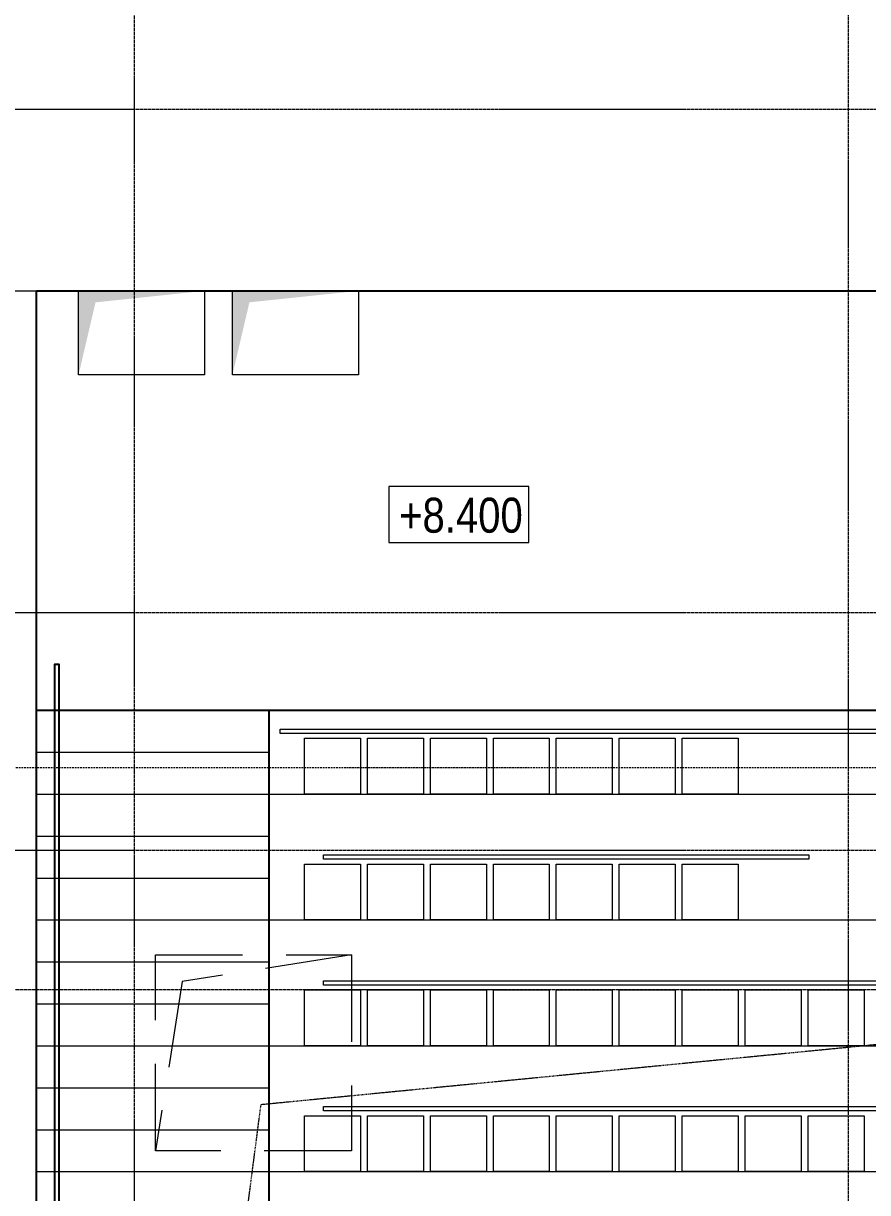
# Model space of a CAD drawing. Header units: millimetres. Extents: x -231292 to 573618, y -153144 to 564035.
# Drawn here: x -194069 to -188035, y 235945 to 244309 of the extents above; entities that cross this region are included whole.
import ezdxf
from ezdxf.enums import TextEntityAlignment as Align

# ---------------------------------------------------------------- set-up
doc = ezdxf.new("R2010")
doc.units = ezdxf.units.MM
for name, pattern in [('CENTER2', [28.575, 19.05, -3.175, 3.175, -3.175]), ('DASHED', [19.05, 12.7, -6.35]), ('HIDDEN', [9.525, 6.35, -3.175])]:
    doc.linetypes.add(name, pattern=pattern)
doc.layers.get('0').update_dxf_attribs({"color": 250})
doc.layers.add('АР_Делит', color=250, linetype='Continuous', lineweight=0, plot=False)
for name, color, linetype, lineweight in [('АР_Мебель', 250, 'Continuous', 5), ('АР_Отметка', 7, 'Continuous', 13), ('АР_Разрезы марка', 250, 'Continuous', 13), ('АР_Стены ЖБ', 250, 'Continuous', 35), ('ЛК_Открытая', 250, 'Continuous', 5), ('ОВ_Классы', 250, 'Continuous', 0), ('ОВ_Шахты_блок 4.1', 250, 'Continuous', 5), ('РД_Ограждения', 250, 'Continuous', 5), ('РД_Оси_100', 250, 'Continuous', 0)]:
    doc.layers.add(name, color=color, linetype=linetype, lineweight=lineweight)
doc.styles.add('Arial_Narrow_08', font='ARIALN.TTF', dxfattribs={"width": 0.8})
doc.styles.add('style1', font='ARIALN.TTF')

# ---------------------------------------------------------------- blocks, each defined once
blk = doc.blocks.new('СОШ_2200_АР_ОСИ_М100_28.05.24')
at = {"layer": 'АР_Делит', "linetype": 'CENTER2'}
for p, q in [((-5954.958, 87200), (47367.08, 87200)), ((-5954.958, 83200), (47367.08, 83200))]:
    blk.add_line(p, q, dxfattribs=at)
at = {"layer": 'РД_Оси_100', "linetype": 'CENTER2'}
for p, q in [((-5954.958, 88500), (119910, 88500)), ((-5954.958, 84900), (119910, 84900)), ((119910, 82200), (-5954.958, 82200))]:
    blk.add_line(p, q, dxfattribs=at)
for points in [[(28500, -6155), (28500, 139938.679)], [(33600, 139938.679), (33600, -6155)]]:
    blk.add_lwpolyline(points, dxfattribs=at)
blk = doc.blocks.new('Отметка_план')
at = {"color": 7}
blk.add_lwpolyline([(0, 0), (10, 0), (10, 4), (0, 4)], close=True, dxfattribs=at)
at = {"style": 'Arial_Narrow_08', "width": 0.8}
blk.add_attdef('OTMG', text='', height=2.5, dxfattribs=at).set_placement((9.062, 0.702), align=Align.RIGHT)
blk = doc.blocks.new('otv')
at = {"linetype": 'Continuous'}
blk.add_lwpolyline([(0, -1), (0, 0), (1, 0), (1, -1)], close=True, dxfattribs=at)
blk.add_solid([(0, -1), (0, 0), (0.1346, -0.1366), (1, 0)], dxfattribs=at)
blk = doc.blocks.new('otv пунктир')
at = {"linetype": 'HIDDEN', "ltscale": 0.07}
blk.add_lwpolyline([(0, 0), (0, 1), (1, 1), (1, 0)], close=True, dxfattribs=at)
blk.add_lwpolyline([(0, 1), (0.1346, 0.1366), (1, 0)], dxfattribs=at)

msp = doc.modelspace()

# ---------------------------------------------------------------- linework, layer by layer
for points in [[(-193974.956, 242395.168), (-176274.956, 242395.168), (-176274.956, 223770.168), (-193974.956, 223770.168)], [(-176374.956, 230695.168), (-193974.956, 230695.168), (-193974.956, 239395.168), (-176374.956, 239395.168)], [(-192314.956, 230695.168), (-193974.956, 230695.168), (-193974.956, 239395.168), (-192314.956, 239395.168)]]:
    msp.add_lwpolyline(points, close=True)
at = {"layer": 'АР_Мебель'}
for points in [[(-192059.956, 239195.168), (-191659.956, 239195.168), (-191659.956, 238795.168), (-192059.956, 238795.168)], [(-191609.956, 239195.168), (-191209.956, 239195.168), (-191209.956, 238795.168), (-191609.956, 238795.168)], [(-191159.956, 239195.168), (-190759.956, 239195.168), (-190759.956, 238795.168), (-191159.956, 238795.168)], [(-190709.956, 239195.168), (-190309.956, 239195.168), (-190309.956, 238795.168), (-190709.956, 238795.168)], [(-190259.956, 239195.168), (-189859.956, 239195.168), (-189859.956, 238795.168), (-190259.956, 238795.168)], [(-189809.956, 239195.168), (-189409.956, 239195.168), (-189409.956, 238795.168), (-189809.956, 238795.168)], [(-189359.956, 239195.168), (-188959.956, 239195.168), (-188959.956, 238795.168), (-189359.956, 238795.168)], [(-192059.956, 238295.168), (-191659.956, 238295.168), (-191659.956, 237895.168), (-192059.956, 237895.168)], [(-191609.956, 238295.168), (-191209.956, 238295.168), (-191209.956, 237895.168), (-191609.956, 237895.168)], [(-191159.956, 238295.168), (-190759.956, 238295.168), (-190759.956, 237895.168), (-191159.956, 237895.168)], [(-190709.956, 238295.168), (-190309.956, 238295.168), (-190309.956, 237895.168), (-190709.956, 237895.168)], [(-190259.956, 238295.168), (-189859.956, 238295.168), (-189859.956, 237895.168), (-190259.956, 237895.168)], [(-189809.956, 238295.168), (-189409.956, 238295.168), (-189409.956, 237895.168), (-189809.956, 237895.168)], [(-189359.956, 238295.168), (-188959.956, 238295.168), (-188959.956, 237895.168), (-189359.956, 237895.168)], [(-192059.956, 237395.168), (-191659.956, 237395.168), (-191659.956, 236995.168), (-192059.956, 236995.168)], [(-191609.956, 237395.168), (-191209.956, 237395.168), (-191209.956, 236995.168), (-191609.956, 236995.168)], [(-191159.956, 237395.168), (-190759.956, 237395.168), (-190759.956, 236995.168), (-191159.956, 236995.168)], [(-190709.956, 237395.168), (-190309.956, 237395.168), (-190309.956, 236995.168), (-190709.956, 236995.168)], [(-190259.956, 237395.168), (-189859.956, 237395.168), (-189859.956, 236995.168), (-190259.956, 236995.168)], [(-189809.956, 237395.168), (-189409.956, 237395.168), (-189409.956, 236995.168), (-189809.956, 236995.168)], [(-189359.956, 237395.168), (-188959.956, 237395.168), (-188959.956, 236995.168), (-189359.956, 236995.168)], [(-188909.956, 237395.168), (-188509.956, 237395.168), (-188509.956, 236995.168), (-188909.956, 236995.168)], [(-188459.956, 237395.168), (-188059.956, 237395.168), (-188059.956, 236995.168), (-188459.956, 236995.168)], [(-192059.956, 236495.168), (-191659.956, 236495.168), (-191659.956, 236095.168), (-192059.956, 236095.168)], [(-191609.956, 236495.168), (-191209.956, 236495.168), (-191209.956, 236095.168), (-191609.956, 236095.168)], [(-191159.956, 236495.168), (-190759.956, 236495.168), (-190759.956, 236095.168), (-191159.956, 236095.168)], [(-190709.956, 236495.168), (-190309.956, 236495.168), (-190309.956, 236095.168), (-190709.956, 236095.168)], [(-190259.956, 236495.168), (-189859.956, 236495.168), (-189859.956, 236095.168), (-190259.956, 236095.168)], [(-189809.956, 236495.168), (-189409.956, 236495.168), (-189409.956, 236095.168), (-189809.956, 236095.168)], [(-189359.956, 236495.168), (-188959.956, 236495.168), (-188959.956, 236095.168), (-189359.956, 236095.168)], [(-188909.956, 236495.168), (-188509.956, 236495.168), (-188509.956, 236095.168), (-188909.956, 236095.168)], [(-188459.956, 236495.168), (-188059.956, 236495.168), (-188059.956, 236095.168), (-188459.956, 236095.168)]]:
    msp.add_lwpolyline(points, close=True, dxfattribs=at)
at = {"layer": 'АР_Разрезы марка', "linetype": 'DASHED', "lineweight": 0}
msp.add_line((-103430.135, 238984.637), (-224293.848, 238984.637), dxfattribs=at)
at = {"layer": 'АР_Стены ЖБ', "linetype": 'HIDDEN', "lineweight": 0}
msp.add_lwpolyline([(-176284.955, 238145.168), (-192373.279, 236573.331), (-193974.956, 224270.168)], dxfattribs=at)
at = {"layer": 'ЛК_Открытая'}
for p, q in [((-193974.956, 230695.168), (-193974.956, 239395.168)), ((-193974.956, 239395.168), (-192314.956, 239395.168)), ((-192314.956, 238795.168), (-192314.956, 239395.168)), ((-193974.956, 239095.168), (-192314.956, 239095.168)), ((-193974.956, 238795.168), (-192314.956, 238795.168)), ((-192314.956, 238795.168), (-178034.956, 238795.168)), ((-193974.956, 238495.168), (-192314.956, 238495.168)), ((-192314.956, 237895.168), (-192314.956, 238495.168)), ((-193974.956, 238195.168), (-192314.956, 238195.168)), ((-193974.956, 237895.168), (-192314.956, 237895.168)), ((-192314.956, 237895.168), (-178034.956, 237895.168)), ((-193974.956, 237595.168), (-192314.956, 237595.168)), ((-192314.956, 236995.168), (-192314.956, 237595.168)), ((-193974.956, 237295.168), (-192314.956, 237295.168)), ((-193974.956, 236995.168), (-192314.956, 236995.168)), ((-192314.956, 236995.168), (-178034.956, 236995.168)), ((-193974.956, 236695.168), (-192314.956, 236695.168)), ((-192314.956, 236095.168), (-192314.956, 236695.168)), ((-193974.956, 236395.168), (-192314.956, 236395.168)), ((-193974.956, 236095.168), (-192314.956, 236095.168)), ((-192314.956, 236095.168), (-178034.956, 236095.168))]:
    msp.add_line(p, q, dxfattribs=at)
msp.add_lwpolyline([(-193144.956, 239380.726, 0, 150, 0), (-193144.956, 238914.477, 0, 0, 0), (-193144.956, 230695.168, 0, 0, 0)], format="xyseb", dxfattribs=at)
for points in [[(-192314.956, 238795.168), (-178034.956, 238795.168)], [(-192314.956, 237895.168), (-192314.956, 238495.168)], [(-192314.956, 236995.168), (-192314.956, 237595.168)], [(-192314.956, 236095.168), (-192314.956, 236695.168)]]:
    msp.add_lwpolyline(points, dxfattribs=at)
at = {"layer": 'РД_Ограждения', "lineweight": 25}
msp.add_lwpolyline([(-193814.956, 239725.168), (-193814.956, 239725.168), (-193814.956, 239725.168), (-193814.956, 230065.168), (-193844.956, 230065.168), (-193844.956, 239725.168), (-193814.956, 239725.168), (-193814.956, 239725.168)], dxfattribs=at)
at = {"layer": 'РД_Ограждения'}
for points in [[(-192234.956, 239260.168), (-178119.956, 239260.168), (-178119.956, 239230.168), (-192234.956, 239230.168)], [(-191924.956, 238360.168), (-188454.956, 238360.168), (-188454.956, 238330.168), (-191924.956, 238330.168)], [(-191924.956, 237460.168), (-178424.956, 237460.168), (-178424.956, 237430.168), (-191924.956, 237430.168)], [(-191924.956, 236560.168), (-178424.956, 236560.168), (-178424.956, 236530.168), (-191924.956, 236530.168)]]:
    msp.add_lwpolyline(points, close=True, dxfattribs=at)

# ---------------------------------------------------------------- block references
at = {"layer": 'АР_Отметка'}
ref = msp.add_blockref('Отметка_план', (-191457.314, 240595.78), dxfattribs=dict(at, xscale=100, yscale=100, zscale=100))
ref.add_attrib('OTMG', '+8.400', dxfattribs={"layer": '0', "color": 0, "height": 250, "style": 'style1'}).set_placement((-190499.896, 240915.597), align=Align.TOP_RIGHT)
at = {"layer": 'ОВ_Классы', "xscale": 1400, "yscale": 1400, "rotation": 270}
msp.add_blockref('otv пунктир', (-193124.956, 237644.843), dxfattribs=at)
at = {"layer": 'ОВ_Шахты_блок 4.1', "color": 1, "xscale": 900, "yscale": 600}
for p in [(-193674.956, 242395.168), (-192574.956, 242395.168)]:
    msp.add_blockref('otv', p, dxfattribs=at)
at = {"layer": 'РД_Оси_100'}
msp.add_blockref('СОШ_2200_АР_ОСИ_М100_28.05.24', (-221774.956, 155195.168), dxfattribs=at)

doc.saveas('drawing.dxf')
